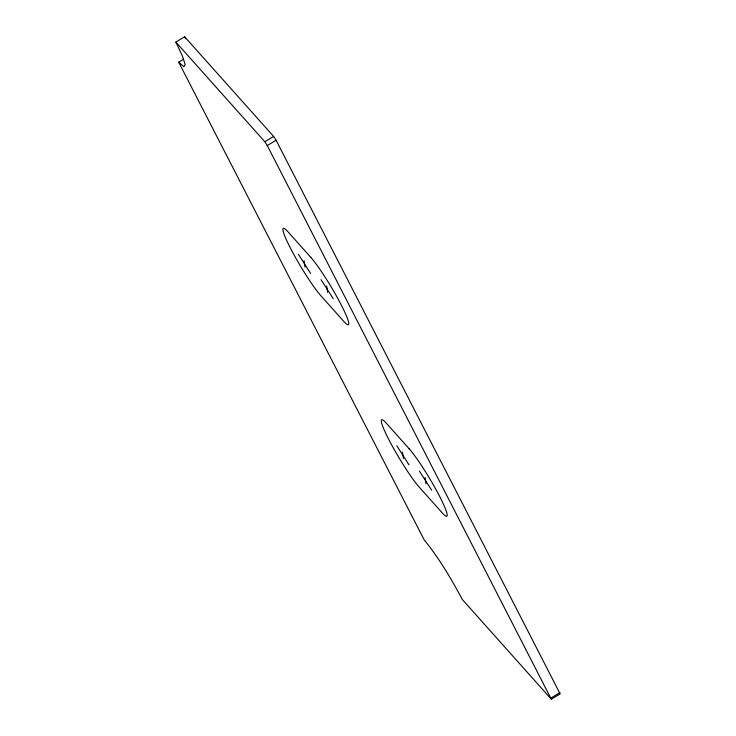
<?xml version="1.0" encoding="UTF-8"?>
<svg xmlns="http://www.w3.org/2000/svg" width="736" height="736" viewBox="0 0 736 736"><rect width="100%" height="100%" fill="white"/><g stroke="black" fill="none" stroke-linecap="round" stroke-linejoin="round"><path stroke-width="1.1" d="M178.682 62.183L183.88 66.718L185.168 64.492L182.344 55.844L175.849 42.09L184.681 36.8L273.654 136.454L276.101 140.272L560.151 693.91L551.319 699.2L462.346 599.546C451.168 578.744 439.171 558.201 424.175 539.874L178.682 62.183L183.586 59.248M175.849 42.09L264.831 141.744L273.654 136.454M551.319 699.2L267.269 145.562L276.101 140.272M551.144 697.912L559.967 692.622M264.831 141.744L267.269 145.562M321.034 279.652L333.252 298.752M298.42 254.325L310.638 273.424M419.437 471.114L431.646 490.204M396.814 445.786L409.032 464.876M184.681 36.8L185.61 38.769M425.086 477.443L425.997 483.874M402.472 452.116L403.374 458.546M326.692 285.991L327.594 292.422M304.078 260.654L304.98 267.085M310.748 257.296L288.126 231.96A41.428 4.618 59.1 0 0 290.398 248.041A41.428 4.618 59.1 0 0 320.924 295.78L343.546 321.108A41.428 4.618 59.1 0 0 341.283 305.035A41.428 4.618 59.1 0 0 310.748 257.296M409.142 448.748L386.529 423.421A41.428 4.618 59.1 0 0 388.792 439.502A41.428 4.618 59.1 0 0 419.327 487.241L441.94 512.569A41.428 4.618 59.1 0 0 439.677 496.487A41.428 4.618 59.1 0 0 409.142 448.748"/></g></svg>
